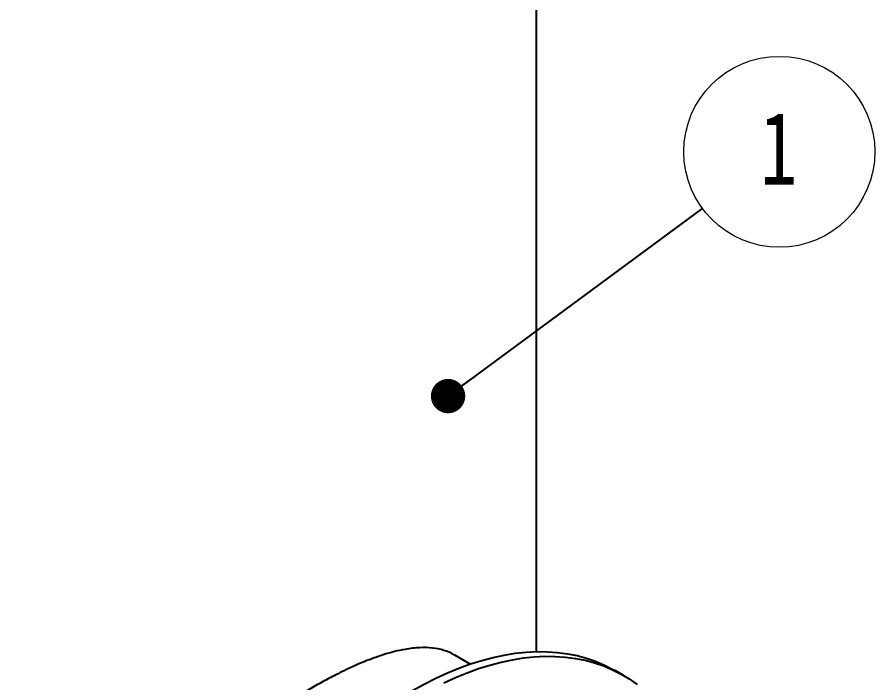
# Model space of a CAD drawing. Header units: millimetres. Extents: x 2 to 418, y 2 to 295.
# Drawn here: x 218.36 to 243.33, y 147.58 to 166.99 of the extents above; entities that cross this region are included whole.
import ezdxf

# ---------------------------------------------------------------- set-up
doc = ezdxf.new("R2010")
doc.units = ezdxf.units.MM
doc.styles.add('SLDTEXTSTYLE0', font='TXT', dxfattribs={"width": 0.75})
doc.dimstyles.new('SLDDIMSTYLE3', dxfattribs={"dimtxt": 0.18, "dimasz": 1, "dimexe": 0, "dimexo": 0.0625, "dimgap": 0, "dimtad": 0, "dimtih": 1, "dimtoh": 1, "dimdec": 0, "dimrnd": 1e-09, "dimzin": 0, "dimdsep": 46, "dimtxsty": 'Standard', "dimblk1": 'DOT', "dimblk2": 'DOT', "dimsah": 1, "dimcen": 0.09, "dimadec": 0, "dimazin": 0, "dimtfac": 1, "dimtdec": 0, "dimtofl": 0, "dimtmove": 0, "dimatfit": 3, "dimldrblk": 'DOT', "dimfxl": 1, "dimfrac": 2, "dimtolj": 1, "dimtzin": 0, "dimarcsym": 0})

# ---------------------------------------------------------------- blocks, each defined once
blk = doc.blocks.new('SW_NOTE_14')
at = {"color": 0, "linetype": 'Continuous', "lineweight": 0}
blk.add_circle((2.238, 1.652), 2.782, dxfattribs=at)
at = {"color": 0, "linetype": 'Continuous', "lineweight": 0, "insert": (2.217, 2.813), "char_height": 2.117, "attachment_point": 2, "style": 'SLDTEXTSTYLE0'}
blk.add_mtext('1', dxfattribs=at)
blk = doc.blocks.new('_DOT')
at = {"color": 0, "linetype": 'ByBlock', "lineweight": -2}
blk.add_line((-0.5, 0), (-1, 0), dxfattribs=at)
at = {"color": 0, "linetype": 'ByBlock', "const_width": 0.5}
blk.add_lwpolyline([(-0.25, 0, 1), (0.25, 0, 1)], format="xyb", close=True, dxfattribs=at)

msp = doc.modelspace()

# ---------------------------------------------------------------- linework, layer by layer
at = {"color": 7, "linetype": 'Continuous', "lineweight": 25}
for p, q in [((233.4823, 148.4954), (233.4823, 181.0388)), ((231.5488, 148.1333), (231.0961, 148.3947)), ((236.0023, 147.8076), (235.7666, 147.9437))]:
    msp.add_line(p, q, dxfattribs=at)
at = {"color": 7, "linetype": 'Continuous', "lineweight": 25, "flags": 128}
for points in [[(229.8643, 147.3592), (230.2048, 147.5477), (230.5447, 147.7199), (230.8835, 147.8755), (231.2206, 148.0141), (231.5554, 148.1356), (231.8875, 148.2397), (232.2161, 148.3264), (232.5409, 148.3954), (232.8612, 148.4466), (233.1765, 148.48), (233.4863, 148.4955), (233.79, 148.493), (234.0872, 148.4726), (234.3774, 148.4343), (234.6601, 148.3782), (234.9348, 148.3043), (235.2011, 148.2128), (235.4585, 148.1039), (235.7065, 147.9776), (235.7666, 147.9437)], [(230.7804, 147.5838), (231.1192, 147.7394), (231.4563, 147.878), (231.7911, 147.9995), (232.1232, 148.1037), (232.4518, 148.1903), (232.7766, 148.2593), (233.0969, 148.3106), (233.4122, 148.3439), (233.722, 148.3594), (234.0257, 148.3569), (234.3229, 148.3365), (234.6131, 148.2982), (234.8958, 148.2421), (235.1705, 148.1682), (235.4368, 148.0767), (235.6942, 147.9678), (235.9422, 147.8416), (236.1806, 147.6982), (236.4088, 147.5381)]]:
    msp.add_lwpolyline(points, dxfattribs=at)
at = {"color": 7, "linetype": 'Continuous', "lineweight": 25}
msp.add_open_spline([(231.0949, 148.3928), (231.0886, 148.3973), (230.9957, 148.4635), (230.7836, 148.5374), (230.4517, 148.6107), (230.0748, 148.6193), (229.7005, 148.5761), (229.3427, 148.4987), (229.0135, 148.4044), (228.6241, 148.2686), (228.1668, 148.0792), (227.6904, 147.8506), (227.2515, 147.6178), (226.8591, 147.3949), (226.4097, 147.1234), (225.9011, 146.7954), (225.3284, 146.4002), (224.7443, 145.9703), (224.1559, 145.5094), (223.5734, 145.0242), (222.9968, 144.5134), (222.4288, 143.9764), (221.8653, 143.4053), (221.317, 142.805), (220.7861, 142.1709), (220.2885, 141.5139), (219.8294, 140.8332), (219.4203, 140.1366), (219.104, 139.5), (218.8675, 138.9318), (218.6941, 138.4354), (218.5382, 137.8805), (218.4179, 137.2689), (218.3594, 136.6742), (218.3538, 136.1556), (218.3812, 135.7117), (218.4476, 135.2265), (218.5668, 134.7065), (218.7534, 134.1561), (218.9956, 133.6285), (219.2927, 133.1251), (219.64, 132.6551), (220.0364, 132.218), (220.4786, 131.8248), (220.8815, 131.5213), (221.1471, 131.3735), (221.2399, 131.3219)], degree=3, knots=[0, 0, 0, 0, 0.0019492, 0.0288193, 0.0556887, 0.0831006, 0.110511, 0.1293795, 0.1482656, 0.1671327, 0.1929353, 0.218737, 0.236513, 0.254306, 0.272082, 0.2961693, 0.3202571, 0.3450254, 0.3697948, 0.3942915, 0.4187892, 0.4438996, 0.4690108, 0.4954111, 0.5218116, 0.5489186, 0.5760247, 0.6034203, 0.6308141, 0.6496866, 0.6685774, 0.6874483, 0.7128914, 0.7383337, 0.7558723, 0.7734281, 0.7909671, 0.8145461, 0.8381261, 0.8623357, 0.8865466, 0.9112149, 0.9358843, 0.961152, 0.9864202, 1, 1, 1, 1], dxfattribs=at)

# ---------------------------------------------------------------- block references
at = {"color": 7, "linetype": 'Continuous', "lineweight": 0}
msp.add_blockref('SW_NOTE_14', (238.3117, 161.4088), dxfattribs=at)

# ---------------------------------------------------------------- leaders
msp.add_leader([(230.9038, 155.9423), (238.3117, 161.4088)], dimstyle='SLDDIMSTYLE3', dxfattribs=at)

doc.saveas('drawing.dxf')
